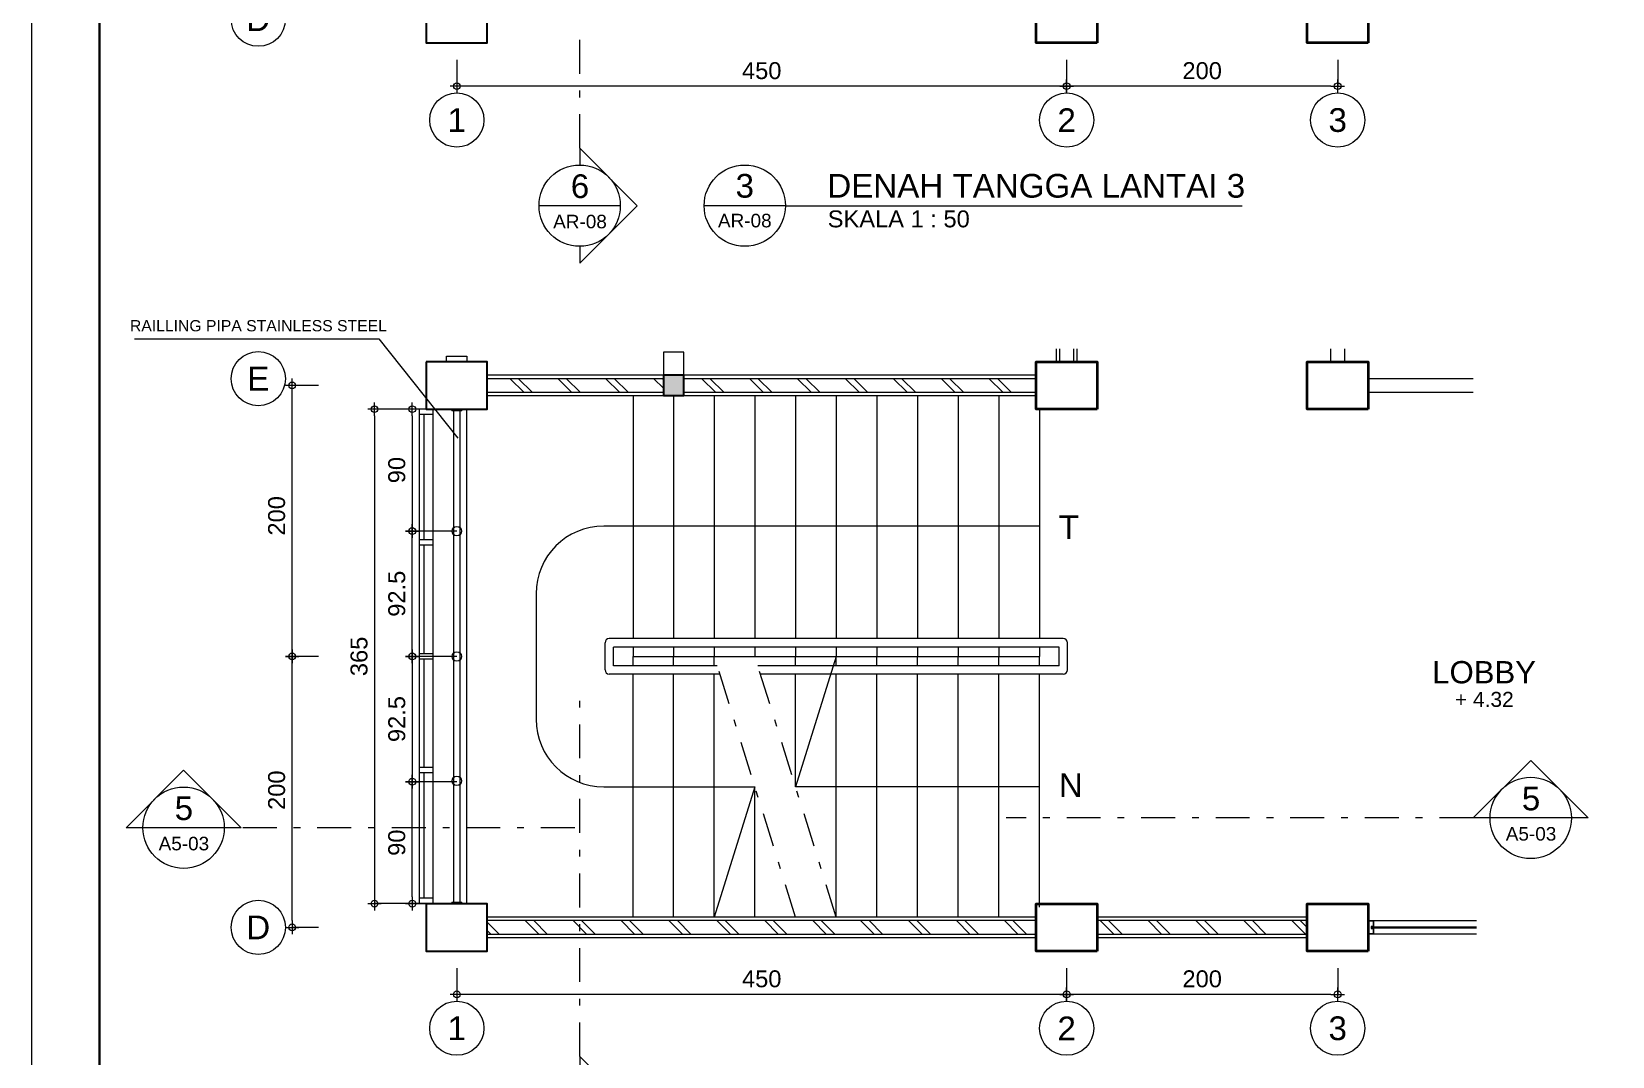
# Model space of a CAD drawing. Header units: millimetres. Extents: x -11 to 1625, y -267 to 180.
# Drawn here: x 1079.21 to 1102.54, y 24.47 to 39.6 of the extents above; entities that cross this region are included whole.
import ezdxf
from ezdxf.enums import TextEntityAlignment as Align

# ---------------------------------------------------------------- set-up
doc = ezdxf.new("R2010")
doc.units = ezdxf.units.MM
doc.linetypes.add('DASHDOT', pattern=[1, 0.5, -0.25, 0, -0.25])
for name, color, linetype, lineweight in [('ars', 11, 'Continuous', 5), ('dinding', 5, 'Continuous', 15), ('GRS KOP', 1, 'Continuous', 35), ('kol', 1, 'Continuous', 40), ('KOLOM', 1, 'Continuous', 30), ('kop', 7, 'Continuous', 20), ('kus', 63, 'Continuous', 15), ('KUSEN', 30, 'Continuous', 15), ('lan', 7, 'Continuous', 15), ('not', 7, 'Continuous', 20), ('PARTISI', 190, 'Continuous', 9), ('sol kol', 8, 'Continuous', 0), ('u', 6, 'Continuous', 20)]:
    doc.layers.add(name, color=color, linetype=linetype, lineweight=lineweight)
doc.styles.add('BARU', font='complex.shx')
doc.styles.add('S', font='SIMPLEX', dxfattribs={"width": 1.1})
doc.styles.get("Standard").update_dxf_attribs({"font": 'ARIALUNI.TTF'})
doc.dimstyles.new('SK 50', dxfattribs={"dimtxt": 0.25, "dimasz": 0.1, "dimexe": 0, "dimexo": 0, "dimgap": 0.1, "dimtad": 1, "dimdec": 0, "dimlfac": 50, "dimzin": 12, "dimdsep": 46, "dimtxsty": 'Standard', "dimblk": 'BULAT', "dimcen": 0.1, "dimclrd": 256, "dimclre": 256, "dimclrt": 256, "dimadec": 0, "dimazin": 3, "dimtfac": 1, "dimtdec": 0, "dimtofl": 0, "dimtmove": 0, "dimatfit": 3, "dimldrblk": 'BULAT', "dimfxl": 0, "dimtolj": 1, "dimtzin": 0, "dimlwd": -1, "dimlwe": -1, "dimarcsym": 0})
pattern_1 = [(135, (1107.63934, 29.3726), (-0.353553, -0.353553), []), (135, (1107.63934, 29.4976), (-0.353553, -0.353553), [])]

# ---------------------------------------------------------------- blocks, each defined once
blk = doc.blocks.new('NOTASI RUANG')
at = {"layer": 'not'}
for height, p in [(0.26, (-0.011, 0.3)), (0.175, (-0.009, -0.017))]:
    blk.add_attdef('RUANG', text='', height=height, dxfattribs=at).set_placement(p, align=Align.MIDDLE_CENTER)
blk = doc.blocks.new('kop')
at = {"layer": 'GRS KOP'}
blk.add_lwpolyline([(1, 54), (83, 54), (83, 1), (1, 1)], close=True, dxfattribs=at)
at = {"layer": 'kop', "color": 7}
for p, q in [((0, 55), (0, 0)), ((84, 55), (84, 0)), ((84, 55), (84, 0))]:
    blk.add_line(p, q, dxfattribs=at)
at = {"layer": 'kop', "style": 'BARU', "flags": 4}
for p, height in [((73.8, 5.4), 0.35), ((80.303, 5.382), 0.25), ((73.8, 4.9), 0.35), ((80.303, 4.882), 0.25), ((73.8, 4.4), 0.35), ((80.303, 4.382), 0.25)]:
    blk.add_attdef('-', p, '', height=height, dxfattribs=at)
at = {"layer": 'kop', "flags": 4}
for tag, p in [('AR-00', (78.057, 2.648)), ('00', (81.238, 2.647))]:
    blk.add_attdef(tag, text='', height=0.35, dxfattribs=at).set_placement(p, align=Align.MIDDLE)
blk = doc.blocks.new('Npa')
for p, q in [((-0.849, 0), (0, 0.849)), ((0.849, 0), (0, 0.849)), ((0.849, 0), (-0.849, 0))]:
    blk.add_line(p, q)
blk.add_circle((0, 0), 0.6)
at = {"color": 5, "style": 'S', "width": 0.75, "flags": 4}
blk.add_attdef('NO', text='', height=0.3, dxfattribs=at).set_placement((0.005, 0.113), align=Align.CENTER)
at = {"style": 'S', "width": 0.75, "flags": 4}
blk.add_attdef('NOLBR', text='', height=0.2, dxfattribs=at).set_placement((0.005, -0.334), align=Align.CENTER)
blk = doc.blocks.new('Ndtpd')
blk.add_line((0.747, 0), (-0.747, 0))
blk.add_circle((0, 0), 0.747)
at = {"flags": 4}
for tag, height, p in [('NO', 0.5, (0, 0.148)), ('NOLBR', 0.3, (0, -0.398))]:
    blk.add_attdef(tag, text='', height=height, dxfattribs=at).set_placement(p, align=Align.CENTER)
for tag, p, height in [('NDTPD', (1.516, 0.148), 0.5), ('SKALA', (1.523, -0.398), 0.3)]:
    blk.add_attdef(tag, p, '', height=height, dxfattribs=at)
blk = doc.blocks.new('BULAT')
for p, q in [((-1, 0), (1, 0)), ((0, -1), (0, 1))]:
    blk.add_line(p, q)
blk.add_circle((0, 0), 0.5)
blk = doc.blocks.new('*D159')
at = {"layer": 'Defpoints', "color": 0, "ltscale": 0.15}
for p in [(1083.059, 30.373), (1083.447, 30.373), (1083.447, 26.373)]:
    blk.add_point(p, dxfattribs=at)
at = {"layer": 'u', "ltscale": 0.15}
for p, q in [((1083.447, 30.373), (1083.059, 30.373)), ((1083.059, 26.473), (1083.059, 30.273)), ((1083.447, 26.373), (1083.059, 26.373))]:
    blk.add_line(p, q, dxfattribs=at)
at = {"layer": 'u', "ltscale": 0.15, "xscale": 0.1, "yscale": 0.1, "zscale": 0.1}
for p, rotation in [((1083.059, 30.373), 90), ((1083.059, 26.373), 270)]:
    blk.add_blockref('BULAT', p, dxfattribs=dict(at, rotation=rotation))
at = {"layer": 'u', "ltscale": 0.15, "insert": (1082.831, 28.398), "char_height": 0.25, "attachment_point": 5, "rotation": 90}
blk.add_mtext('\\A1;200', dxfattribs=at)
blk = doc.blocks.new('NAV')
blk.add_circle((0, -0.4), 0.4)
at = {"style": 'S', "width": 0.75, "flags": 4}
blk.add_attdef('AV', text='', height=0.3, dxfattribs=at).set_placement((0, -0.4), align=Align.MIDDLE)
blk = doc.blocks.new('*D160')
at = {"layer": 'Defpoints', "color": 0, "ltscale": 0.15}
for p in [(1083.059, 34.373), (1083.447, 34.373), (1083.447, 30.373)]:
    blk.add_point(p, dxfattribs=at)
at = {"layer": 'u', "ltscale": 0.15}
for p, q in [((1083.447, 34.373), (1083.059, 34.373)), ((1083.059, 30.473), (1083.059, 34.273)), ((1083.447, 30.373), (1083.059, 30.373))]:
    blk.add_line(p, q, dxfattribs=at)
at = {"layer": 'u', "ltscale": 0.15, "xscale": 0.1, "yscale": 0.1, "zscale": 0.1}
for p, rotation in [((1083.059, 34.373), 90), ((1083.059, 30.373), 270)]:
    blk.add_blockref('BULAT', p, dxfattribs=dict(at, rotation=rotation))
at = {"layer": 'u', "ltscale": 0.15, "insert": (1082.831, 32.448), "char_height": 0.25, "attachment_point": 5, "rotation": 90}
blk.add_mtext('\\A1;200', dxfattribs=at)
blk = doc.blocks.new('*D161')
at = {"layer": 'Defpoints', "color": 0, "ltscale": 0.15}
for p in [(1085.489, 25.773), (1094.489, 25.773), (1085.489, 25.384)]:
    blk.add_point(p, dxfattribs=at)
at = {"layer": 'u', "ltscale": 0.15}
for p, q in [((1085.489, 25.773), (1085.489, 25.384)), ((1094.489, 25.773), (1094.489, 25.384)), ((1094.389, 25.384), (1085.589, 25.384))]:
    blk.add_line(p, q, dxfattribs=at)
at = {"layer": 'u', "ltscale": 0.15, "xscale": 0.1, "yscale": 0.1, "zscale": 0.1, "rotation": 180}
blk.add_blockref('BULAT', (1085.489, 25.384), dxfattribs=at)
at = {"layer": 'u', "ltscale": 0.15, "xscale": 0.1, "yscale": 0.1, "zscale": 0.1}
blk.add_blockref('BULAT', (1094.489, 25.384), dxfattribs=at)
at = {"layer": 'u', "ltscale": 0.15, "insert": (1089.989, 25.612), "char_height": 0.25, "attachment_point": 5}
blk.add_mtext('\\A1;450', dxfattribs=at)
blk = doc.blocks.new('*D163')
at = {"layer": 'Defpoints', "color": 0, "ltscale": 0.15}
for p in [(1094.489, 25.773), (1098.489, 25.773), (1094.489, 25.384)]:
    blk.add_point(p, dxfattribs=at)
at = {"layer": 'u', "ltscale": 0.15}
for p, q in [((1094.489, 25.773), (1094.489, 25.384)), ((1098.489, 25.773), (1098.489, 25.384)), ((1098.389, 25.384), (1094.589, 25.384))]:
    blk.add_line(p, q, dxfattribs=at)
at = {"layer": 'u', "ltscale": 0.15, "xscale": 0.1, "yscale": 0.1, "zscale": 0.1, "rotation": 180}
blk.add_blockref('BULAT', (1094.489, 25.384), dxfattribs=at)
at = {"layer": 'u', "ltscale": 0.15, "xscale": 0.1, "yscale": 0.1, "zscale": 0.1}
blk.add_blockref('BULAT', (1098.489, 25.384), dxfattribs=at)
at = {"layer": 'u', "ltscale": 0.15, "insert": (1096.489, 25.612), "char_height": 0.25, "attachment_point": 5}
blk.add_mtext('\\A1;200', dxfattribs=at)
blk = doc.blocks.new('*D165')
at = {"layer": 'Defpoints', "color": 0, "ltscale": 0.15}
for p in [(1085.489, 39.179), (1094.489, 39.179), (1085.489, 38.791)]:
    blk.add_point(p, dxfattribs=at)
at = {"layer": 'u', "ltscale": 0.15}
for p, q in [((1085.489, 39.179), (1085.489, 38.791)), ((1094.489, 39.179), (1094.489, 38.791)), ((1094.389, 38.791), (1085.589, 38.791))]:
    blk.add_line(p, q, dxfattribs=at)
at = {"layer": 'u', "ltscale": 0.15, "xscale": 0.1, "yscale": 0.1, "zscale": 0.1, "rotation": 180}
blk.add_blockref('BULAT', (1085.489, 38.791), dxfattribs=at)
at = {"layer": 'u', "ltscale": 0.15, "xscale": 0.1, "yscale": 0.1, "zscale": 0.1}
blk.add_blockref('BULAT', (1094.489, 38.791), dxfattribs=at)
at = {"layer": 'u', "ltscale": 0.15, "insert": (1089.989, 39.018), "char_height": 0.25, "attachment_point": 5}
blk.add_mtext('\\A1;450', dxfattribs=at)
blk = doc.blocks.new('*D164')
at = {"layer": 'Defpoints', "color": 0, "ltscale": 0.15}
for p in [(1094.489, 39.179), (1098.489, 39.179), (1094.489, 38.791)]:
    blk.add_point(p, dxfattribs=at)
at = {"layer": 'u', "ltscale": 0.15}
for p, q in [((1094.489, 39.179), (1094.489, 38.791)), ((1098.489, 39.179), (1098.489, 38.791)), ((1098.389, 38.791), (1094.589, 38.791))]:
    blk.add_line(p, q, dxfattribs=at)
at = {"layer": 'u', "ltscale": 0.15, "xscale": 0.1, "yscale": 0.1, "zscale": 0.1, "rotation": 180}
blk.add_blockref('BULAT', (1094.489, 38.791), dxfattribs=at)
at = {"layer": 'u', "ltscale": 0.15, "xscale": 0.1, "yscale": 0.1, "zscale": 0.1}
blk.add_blockref('BULAT', (1098.489, 38.791), dxfattribs=at)
at = {"layer": 'u', "ltscale": 0.15, "insert": (1096.489, 39.018), "char_height": 0.25, "attachment_point": 5}
blk.add_mtext('\\A1;200', dxfattribs=at)
blk = doc.blocks.new('Npkn')
for p, q in [((0, 0.849), (0.849, 0)), ((0, 0.849), (0, 0.6)), ((0.6, 0), (-0.6, 0)), ((0, -0.849), (0.849, 0)), ((0, -0.6), (0, -0.849))]:
    blk.add_line(p, q)
blk.add_circle((0, 0), 0.6)
at = {"color": 5, "style": 'S', "width": 0.75, "flags": 4}
blk.add_attdef('NO', text='', height=0.3, dxfattribs=at).set_placement((0.005, 0.113), align=Align.CENTER)
at = {"style": 'S', "width": 0.75, "flags": 4}
blk.add_attdef('NOLBR', text='', height=0.2, dxfattribs=at).set_placement((0.005, -0.334), align=Align.CENTER)
blk = doc.blocks.new('TJ')
at = {"layer": 'KOLOM'}
for points in [[(-4.35, -0.1), (-3.65, -0.1), (-3.65, 0.8), (-4.35, 0.8)], [(3.65, -0.1), (4.35, -0.1), (4.35, 0.8), (3.65, 0.8)]]:
    blk.add_lwpolyline(points, close=True, dxfattribs=at)
at = {"layer": 'kus'}
for p, q in [((3.65, 0), (-3.65, 0)), ((-3.65, 0), (-3.65, -0.2)), ((-3.57, 0), (-3.57, -0.2)), ((-1.72, 0), (-1.72, -0.2)), ((-1.64, 0), (-1.64, -0.2)), ((-0.04, 0), (-0.04, -0.2)), ((0.04, 0), (0.04, -0.2)), ((1.64, 0), (1.64, -0.2)), ((1.72, 0), (1.72, -0.2)), ((3.57, 0), (3.57, -0.2)), ((3.65, 0), (3.65, -0.2)), ((3.65, -0.2), (-3.65, -0.2)), ((-1.72, -0.13), (-3.57, -0.13)), ((-0.04, -0.13), (-1.64, -0.13)), ((1.64, -0.13), (0.04, -0.13)), ((3.57, -0.13), (1.72, -0.13))]:
    blk.add_line(p, q, dxfattribs=at)
blk = doc.blocks.new('KP')
at = {"layer": 'KOLOM'}
blk.add_lwpolyline([(0.075, -0.075), (-0.075, -0.075), (-0.075, 0.075), (0.075, 0.075), (0.075, -0.075)], dxfattribs=at)
blk = doc.blocks.new('*D3265')
at = {"layer": 'Defpoints', "color": 0, "ltscale": 0.15}
for p in [(1085.489, 34.023), (1084.832, 32.223), (1085.489, 32.223)]:
    blk.add_point(p, dxfattribs=at)
at = {"layer": 'u', "ltscale": 0.15}
for p, q in [((1085.489, 34.023), (1084.832, 34.023)), ((1084.832, 33.923), (1084.832, 32.323)), ((1085.489, 32.223), (1084.832, 32.223))]:
    blk.add_line(p, q, dxfattribs=at)
at = {"layer": 'u', "ltscale": 0.15, "xscale": 0.1, "yscale": 0.1, "zscale": 0.1}
for p, rotation in [((1084.832, 34.023), 90), ((1084.832, 32.223), 270)]:
    blk.add_blockref('BULAT', p, dxfattribs=dict(at, rotation=rotation))
at = {"layer": 'u', "ltscale": 0.15, "insert": (1084.604, 33.123), "char_height": 0.25, "attachment_point": 5, "rotation": 90}
blk.add_mtext('\\A1;90', dxfattribs=at)
blk = doc.blocks.new('*D3261')
at = {"layer": 'Defpoints', "color": 0, "ltscale": 0.15}
for p in [(1084.832, 32.223), (1085.489, 32.223), (1085.489, 30.373)]:
    blk.add_point(p, dxfattribs=at)
at = {"layer": 'u', "ltscale": 0.15}
for p, q in [((1085.489, 32.223), (1084.832, 32.223)), ((1084.832, 30.473), (1084.832, 32.123)), ((1085.489, 30.373), (1084.832, 30.373))]:
    blk.add_line(p, q, dxfattribs=at)
at = {"layer": 'u', "ltscale": 0.15, "xscale": 0.1, "yscale": 0.1, "zscale": 0.1}
for p, rotation in [((1084.832, 32.223), 90), ((1084.832, 30.373), 270)]:
    blk.add_blockref('BULAT', p, dxfattribs=dict(at, rotation=rotation))
at = {"layer": 'u', "ltscale": 0.15, "insert": (1084.604, 31.298), "char_height": 0.25, "attachment_point": 5, "rotation": 90}
blk.add_mtext('\\A1;92.5', dxfattribs=at)
blk = doc.blocks.new('*D3262')
at = {"layer": 'Defpoints', "color": 0, "ltscale": 0.15}
for p in [(1084.832, 28.523), (1085.489, 28.523), (1085.489, 26.723)]:
    blk.add_point(p, dxfattribs=at)
at = {"layer": 'u', "ltscale": 0.15}
for p, q in [((1085.489, 28.523), (1084.832, 28.523)), ((1084.832, 26.823), (1084.832, 28.423)), ((1085.489, 26.723), (1084.832, 26.723))]:
    blk.add_line(p, q, dxfattribs=at)
at = {"layer": 'u', "ltscale": 0.15, "xscale": 0.1, "yscale": 0.1, "zscale": 0.1}
for p, rotation in [((1084.832, 28.523), 90), ((1084.832, 26.723), 270)]:
    blk.add_blockref('BULAT', p, dxfattribs=dict(at, rotation=rotation))
at = {"layer": 'u', "ltscale": 0.15, "insert": (1084.604, 27.623), "char_height": 0.25, "attachment_point": 5, "rotation": 90}
blk.add_mtext('\\A1;90', dxfattribs=at)
blk = doc.blocks.new('*D3263')
at = {"layer": 'Defpoints', "color": 0, "ltscale": 0.15}
for p in [(1085.489, 30.373), (1084.832, 28.523), (1085.489, 28.523)]:
    blk.add_point(p, dxfattribs=at)
at = {"layer": 'u', "ltscale": 0.15}
for p, q in [((1085.489, 30.373), (1084.832, 30.373)), ((1084.832, 30.273), (1084.832, 28.623)), ((1085.489, 28.523), (1084.832, 28.523))]:
    blk.add_line(p, q, dxfattribs=at)
at = {"layer": 'u', "ltscale": 0.15, "xscale": 0.1, "yscale": 0.1, "zscale": 0.1}
for p, rotation in [((1084.832, 30.373), 90), ((1084.832, 28.523), 270)]:
    blk.add_blockref('BULAT', p, dxfattribs=dict(at, rotation=rotation))
at = {"layer": 'u', "ltscale": 0.15, "insert": (1084.604, 29.448), "char_height": 0.25, "attachment_point": 5, "rotation": 90}
blk.add_mtext('\\A1;92.5', dxfattribs=at)
blk = doc.blocks.new('*D3264')
at = {"layer": 'Defpoints', "color": 0, "ltscale": 0.15}
for p in [(1085.189, 34.023), (1084.275, 26.723), (1085.189, 26.723)]:
    blk.add_point(p, dxfattribs=at)
at = {"layer": 'u', "ltscale": 0.15}
for p, q in [((1085.189, 34.023), (1084.275, 34.023)), ((1084.275, 33.923), (1084.275, 26.823)), ((1085.189, 26.723), (1084.275, 26.723))]:
    blk.add_line(p, q, dxfattribs=at)
at = {"layer": 'u', "ltscale": 0.15, "xscale": 0.1, "yscale": 0.1, "zscale": 0.1}
for p, rotation in [((1084.275, 34.023), 90), ((1084.275, 26.723), 270)]:
    blk.add_blockref('BULAT', p, dxfattribs=dict(at, rotation=rotation))
at = {"layer": 'u', "ltscale": 0.15, "insert": (1084.047, 30.373), "char_height": 0.25, "attachment_point": 5, "rotation": 90}
blk.add_mtext('\\A1;365', dxfattribs=at)

msp = doc.modelspace()

# ---------------------------------------------------------------- hatches: boundary and pattern name
at = {"layer": 'ars'}
h = msp.add_hatch(dxfattribs=at)
h.set_pattern_fill('TEMBOK', color=256, scale=0.5, angle=90)
h.set_pattern_definition(pattern_1)
h.paths.add_polyline_path([(1088.5393442, 34.4726184), (1085.9393442, 34.4726184), (1085.9393442, 34.2726184), (1088.5393442, 34.2726184)])
h = msp.add_hatch(dxfattribs=at)
h.set_pattern_fill('TEMBOK', color=256, scale=0.5, angle=90)
h.set_pattern_definition(pattern_1)
h.paths.add_polyline_path([(1094.0393442, 34.2726184), (1094.0393442, 34.4726184), (1088.8393442, 34.4726184), (1088.8393442, 34.2726184)])
h = msp.add_hatch(dxfattribs=at)
h.set_pattern_fill('TEMBOK', color=256, scale=0.5, angle=90)
h.set_pattern_definition(pattern_1)
edge = h.paths.add_edge_path()
edge.add_line((1094.0393442, 26.4726184), (1085.9393442, 26.4726184))
edge.add_line((1085.9393442, 26.4726184), (1085.9393442, 26.2726184))
edge.add_line((1085.9393442, 26.2726184), (1094.0393442, 26.2726184))
h = msp.add_hatch(dxfattribs=at)
h.set_pattern_fill('TEMBOK', color=256, scale=0.5, angle=90)
h.set_pattern_definition(pattern_1)
h.paths.add_polyline_path([(1098.0393442, 26.2726184), (1098.0393442, 26.4726184), (1094.8893442, 26.4726184), (1094.8893442, 26.2726184)])
at = {"layer": 'sol kol'}
msp.add_hatch(color=256, dxfattribs=at).paths.add_polyline_path([(1088.5393442, 34.5226184), (1088.5393442, 34.2226184), (1088.8393442, 34.2226184), (1088.8393442, 34.5226184)])

# ---------------------------------------------------------------- linework, layer by layer
for points in [[(1085.5593442, 34.0226184), (1085.4193442, 34.0226184), (1085.4193442, 34.0026184), (1085.5593442, 34.0026184)], [(1085.5593442, 26.7226184), (1085.4193442, 26.7226184), (1085.4193442, 26.7426184), (1085.5593442, 26.7426184)]]:
    msp.add_lwpolyline(points, close=True)
at = {"layer": 'ars'}
for p, q in [((1087.6768442, 30.1726184), (1087.6768442, 30.5726184)), ((1094.4393442, 30.6351184), (1087.7393442, 30.6351184)), ((1094.5018442, 30.1726184), (1094.5018442, 30.5726184)), ((1094.3768442, 30.5101184), (1087.8018442, 30.5101184)), ((1087.8018442, 30.2351184), (1087.8018442, 30.5101184)), ((1094.3768442, 30.2351184), (1094.3768442, 30.5101184)), ((1089.3711624, 30.1101184), (1087.7393442, 30.1101184)), ((1089.3322013, 30.2351184), (1087.8018442, 30.2351184)), ((1094.3768442, 30.2351184), (1089.9322013, 30.2351184)), ((1094.4393442, 30.1101184), (1089.9711624, 30.1101184))]:
    msp.add_line(p, q, dxfattribs=at)
for points in [[(1094.5893442, 34.9126184), (1094.5893442, 34.7226184), (1094.3893442, 34.7226184), (1094.3893442, 34.9126184)], [(1094.0393442, 34.4726184), (1088.8393442, 34.4726184), (1088.8393442, 34.2726184), (1094.0393442, 34.2726184)], [(1085.4393442, 34.0226184), (1085.4393442, 26.7426184)], [(1085.5393442, 26.7426184), (1085.5393442, 34.0226184)], [(1094.0393442, 26.4726184), (1085.9393442, 26.4726184), (1085.9393442, 26.2726184), (1094.0393442, 26.2726184)], [(1098.0393442, 26.4726184), (1094.9393442, 26.4726184)], [(1094.9393442, 26.2726184), (1098.0393442, 26.2726184)]]:
    msp.add_lwpolyline(points, dxfattribs=at)
msp.add_lwpolyline([(1088.5393442, 34.4726184), (1085.9393442, 34.4726184), (1085.9393442, 34.2726184), (1088.5393442, 34.2726184)], close=True, dxfattribs=at)
for centre in [(1085.4893442, 32.2226184), (1085.4893442, 30.3726184), (1085.4893442, 28.5348922)]:
    msp.add_circle(centre, 0.07, dxfattribs=at)
for centre, start, end in [((1087.7393442, 30.5726184), 90, 180), ((1094.4393442, 30.5726184), 0, 90), ((1087.7393442, 30.1726184), 180, 270), ((1094.4393442, 30.1726184), 270, 0)]:
    msp.add_arc(centre, 0.0625, start, end, dxfattribs=at)
at = {"layer": 'dinding'}
for points in [[(1085.3393442, 34.7226184), (1085.3393442, 34.8026184), (1085.6393442, 34.8026184), (1085.6393442, 34.7226184)], [(1088.5393442, 34.8626184), (1088.5393442, 34.5226184), (1088.8393442, 34.5226184), (1088.8393442, 34.8626184)], [(1088.5393442, 34.5226184), (1085.9393442, 34.5226184), (1085.9393442, 34.2226184), (1088.5393442, 34.2226184)]]:
    msp.add_lwpolyline(points, close=True, dxfattribs=at)
for points in [[(1094.6393442, 34.9126184), (1094.6393442, 34.7226184), (1094.3393442, 34.7226184), (1094.3393442, 34.9126184)], [(1094.0393442, 34.5226184), (1088.8393442, 34.5226184), (1088.8393442, 34.2226184), (1094.0393442, 34.2226184)], [(1094.0393442, 26.5226184), (1085.9393442, 26.5226184), (1085.9393442, 26.2226184), (1094.0393442, 26.2226184)], [(1098.0393442, 26.5226184), (1094.9393442, 26.5226184)], [(1094.9393442, 26.2226184), (1098.0393442, 26.2226184)]]:
    msp.add_lwpolyline(points, dxfattribs=at)
at = {"layer": 'kol'}
for points in [[(1094.9393442, 39.4290715), (1094.0393442, 39.4290715), (1094.0393442, 40.1290715), (1094.9393442, 40.1290715)], [(1098.9393442, 39.4290715), (1098.0393442, 39.4290715), (1098.0393442, 40.1290715), (1098.9393442, 40.1290715)], [(1094.9393442, 34.0226184), (1094.0393442, 34.0226184), (1094.0393442, 34.7226184), (1094.9393442, 34.7226184)], [(1098.9393442, 34.0226184), (1098.0393442, 34.0226184), (1098.0393442, 34.7226184), (1098.9393442, 34.7226184)], [(1094.9393442, 26.0226184), (1094.0393442, 26.0226184), (1094.0393442, 26.7226184), (1094.9393442, 26.7226184)], [(1098.9393442, 26.0226184), (1098.0393442, 26.0226184), (1098.0393442, 26.7226184), (1098.9393442, 26.7226184)]]:
    msp.add_lwpolyline(points, close=True, dxfattribs=at)
at = {"layer": 'KUSEN'}
for points in [[(1098.9393442, 26.3926184), (1098.9393442, 26.4726184), (1099.0193442, 26.4726184), (1099.0193442, 26.3836184), (1099.0164395, 26.3836184), (1099.0164395, 26.3786184), (1099.012945, 26.3786184), (1099.0094274, 26.3836184), (1098.9893442, 26.3836184), (1098.9893442, 26.3616184), (1099.0094274, 26.3616184), (1099.012945, 26.3666184), (1099.0164395, 26.3666184), (1099.0164395, 26.3616184), (1099.0193442, 26.3616184), (1099.0193442, 26.2726184), (1098.9393442, 26.2726184), (1098.9393442, 26.3856063), (1098.9393442, 26.3891239), (1098.9393442, 26.3926184), (1098.9393442, 26.3926184)], [(1100.5393442, 26.3626184), (1098.9893442, 26.3626184), (1098.9893442, 26.3826184), (1100.5393442, 26.3826184)], [(1100.5393442, 26.2726184), (1099.0193442, 26.2726184), (1099.0193442, 26.4726184), (1100.5393442, 26.4726184)]]:
    msp.add_lwpolyline(points, dxfattribs=at)
msp.add_lwpolyline([(1099.0153442, 26.2766184), (1098.9433442, 26.2766184), (1098.9433442, 26.4686184), (1099.0153442, 26.4686184), (1099.0153442, 26.3876184), (1098.9853442, 26.3876184), (1098.9853442, 26.3576184), (1099.0153442, 26.3576184)], close=True, dxfattribs=at)
at = {"layer": 'lan'}
for p, q in [((1088.0893442, 34.2226184), (1088.0893442, 30.6351184)), ((1088.6893442, 34.2226184), (1088.6893442, 30.6351184)), ((1089.2893442, 34.2226184), (1089.2893442, 30.6351184)), ((1089.8893442, 34.2226184), (1089.8893442, 30.6351184)), ((1090.4893442, 34.2226184), (1090.4893442, 30.6351184)), ((1091.0893442, 34.2226184), (1091.0893442, 30.6351184)), ((1091.6893442, 34.2226184), (1091.6893442, 30.6351184)), ((1092.2893442, 34.2226184), (1092.2893442, 30.6351184)), ((1092.8893442, 34.2226184), (1092.8893442, 30.6351184)), ((1093.4893442, 34.2226184), (1093.4893442, 30.6351184)), ((1085.6393442, 26.7226184), (1085.6393442, 34.0226184)), ((1094.0893442, 34.0226184), (1094.0893442, 30.6351184)), ((1088.0893442, 30.5101184), (1088.0893442, 30.3726184)), ((1088.0893442, 30.3726184), (1094.0893442, 30.3726184)), ((1088.0893442, 30.2351184), (1088.0893442, 30.3726184)), ((1088.6893442, 30.5101184), (1088.6893442, 30.3726184)), ((1088.6893442, 30.2351184), (1088.6893442, 30.3726184)), ((1089.2893442, 30.5101184), (1089.2893442, 30.3726184)), ((1089.2893442, 30.2351184), (1089.2893442, 30.3726184)), ((1089.8893442, 30.5101184), (1089.8893442, 30.3726184)), ((1090.4893442, 30.5101184), (1090.4893442, 30.3726184)), ((1090.4893442, 30.2351184), (1090.4893442, 30.3726184)), ((1091.0893442, 30.5101184), (1091.0893442, 30.3726184)), ((1091.0893442, 30.2351184), (1091.0893442, 30.3726184)), ((1091.6893442, 30.5101184), (1091.6893442, 30.3726184)), ((1091.6893442, 30.2351184), (1091.6893442, 30.3726184)), ((1092.2893442, 30.5101184), (1092.2893442, 30.3726184)), ((1092.2893442, 30.2351184), (1092.2893442, 30.3726184)), ((1092.8893442, 30.5101184), (1092.8893442, 30.3726184)), ((1092.8893442, 30.2351184), (1092.8893442, 30.3726184)), ((1093.4893442, 30.5101184), (1093.4893442, 30.3726184)), ((1093.4893442, 30.2351184), (1093.4893442, 30.3726184)), ((1094.0893442, 30.5101184), (1094.0893442, 30.3726184)), ((1094.0893442, 30.2351184), (1094.0893442, 30.3726184)), ((1088.0893442, 26.5226184), (1088.0893442, 30.1101184)), ((1088.6893442, 26.5226184), (1088.6893442, 30.1101184)), ((1089.2893442, 26.5226184), (1089.2893442, 30.1101184)), ((1090.4893442, 28.4476184), (1090.4893442, 30.1101184)), ((1091.0893442, 26.5226184), (1091.0893442, 30.1101184)), ((1091.6893442, 26.5226184), (1091.6893442, 30.1101184)), ((1092.2893442, 26.5226184), (1092.2893442, 30.1101184)), ((1092.8893442, 26.5226184), (1092.8893442, 30.1101184)), ((1093.4893442, 26.5226184), (1093.4893442, 30.1101184)), ((1094.0893442, 26.6726184), (1094.0893442, 30.1101184)), ((1089.8893442, 26.5226184), (1089.8893442, 28.4476184))]:
    msp.add_line(p, q, dxfattribs=at)
at = {"layer": 'lan', "linetype": 'DASHDOT'}
for p, q in [((1090.4893442, 26.5226184), (1089.2893442, 30.3726184)), ((1091.0893442, 26.5226184), (1089.8893442, 30.3726184))]:
    msp.add_line(p, q, dxfattribs=at)
at = {"layer": 'not', "linetype": 'DASHDOT'}
for p, q in [((1087.302337, 37.8749205), (1087.302337, 43.257375)), ((1087.302337, 24.4684675), (1087.302337, 29.8509219)), ((1087.2306934, 27.8444494), (1082.305049, 27.8444494)), ((1100.4893442, 27.9881058), (1093.5966392, 27.9881058))]:
    msp.add_line(p, q, dxfattribs=at)
at = {"layer": 'not'}
for p, q in [((1090.3393442, 37.0263924), (1097.0781567, 37.0263924)), ((1094.0893442, 32.2976184), (1087.6580942, 32.2976184)), ((1086.6580942, 31.2976184), (1086.6580942, 29.4476184)), ((1091.0893442, 30.3726184), (1090.4893442, 28.4476184)), ((1087.6580942, 28.4476184), (1089.8893442, 28.4476184)), ((1089.8893442, 28.4476184), (1089.2893442, 26.5226184)), ((1094.0893442, 28.4476184), (1090.4893442, 28.4476184))]:
    msp.add_line(p, q, dxfattribs=at)
msp.add_lwpolyline([(1080.7339717, 35.0611838), (1084.3405711, 35.0611838), (1085.5038374, 33.5955549)], dxfattribs=at)
for centre, start, end in [((1087.6580942, 31.2976184), 90, 180), ((1087.6580942, 29.4476184), 180, 270)]:
    msp.add_arc(centre, 1, start, end, dxfattribs=at)
at = {"layer": 'PARTISI'}
for points in [[(1098.5893442, 34.9126184), (1098.5893442, 34.7226184), (1098.3893442, 34.7226184), (1098.3893442, 34.9126184)], [(1100.4893442, 34.4726184), (1098.9393442, 34.4726184)], [(1098.9393442, 34.2726184), (1100.4893442, 34.2726184)]]:
    msp.add_lwpolyline(points, dxfattribs=at)

# ---------------------------------------------------------------- block references
ref = msp.add_blockref('NOTASI RUANG', (1100.6638004, 29.7605328), dxfattribs=dict(xscale=1.264792453639075, yscale=1.264792453639075, zscale=1.264792453639075))
ref.add_attrib('RUANG', '+ 4.32', dxfattribs={"layer": 'not', "height": 0.22157254}).set_placement((1100.6528362, 29.7387027), align=Align.MIDDLE_CENTER)
ref.add_attrib('RUANG', 'LOBBY', dxfattribs={"layer": 'not', "height": 0.32863547}).set_placement((1100.6496687, 30.1397016), align=Align.MIDDLE_CENTER)
at = {"layer": 'KOLOM', "xscale": -2, "yscale": 2, "zscale": 2, "rotation": 270}
msp.add_blockref('KP', (1088.6893442, 34.3726184), dxfattribs=at)
at = {"layer": 'kop'}
for p in [(995.2141622, 8.0000005), (1079.214162, 7.9999999)]:
    msp.add_blockref('kop', p, dxfattribs=at)
at = {"layer": 'not'}
ref = msp.add_blockref('NAV', (1082.5586158, 40.1790715), dxfattribs=at)
ref.add_attrib('AV', 'D', dxfattribs={"layer": '0', "height": 0.35, "flags": 4}).set_placement((1082.5586158, 39.7790715), align=Align.MIDDLE)
ref = msp.add_blockref('NAV', (1085.4893442, 38.690561), dxfattribs=at)
ref.add_attrib('AV', '1', dxfattribs={"layer": '0', "height": 0.35, "flags": 4}).set_placement((1085.4893442, 38.290561), align=Align.MIDDLE)
ref = msp.add_blockref('NAV', (1094.4893442, 38.690561), dxfattribs=at)
ref.add_attrib('AV', '2', dxfattribs={"layer": '0', "height": 0.35, "flags": 4}).set_placement((1094.4893442, 38.290561), align=Align.MIDDLE)
ref = msp.add_blockref('NAV', (1098.4893442, 38.690561), dxfattribs=at)
ref.add_attrib('AV', '3', dxfattribs={"layer": '0', "height": 0.35, "flags": 4}).set_placement((1098.4893442, 38.290561), align=Align.MIDDLE)
ref = msp.add_blockref('Npkn', (1087.302337, 37.0263924), dxfattribs=at)
ref.add_attrib('NO', '6', dxfattribs={"layer": '0', "height": 0.35, "flags": 4}).set_placement((1087.3071027, 37.139295), align=Align.CENTER)
ref.add_attrib('NOLBR', 'AR-08', dxfattribs={"layer": '0', "height": 0.2, "flags": 4}).set_placement((1087.3071027, 36.6921546), align=Align.CENTER)
ref = msp.add_blockref('Ndtpd', (1089.7393442, 37.0263924), dxfattribs=dict(at, xscale=0.803212851405533, yscale=0.803212851405533, zscale=0.803212851405533))
ref.add_attrib('NO', '3', dxfattribs={"layer": '0', "height": 0.35, "flags": 4}).set_placement((1089.739017, 37.1449182), align=Align.CENTER)
ref.add_attrib('NDTPD', 'DENAH TANGGA LANTAI 3', (1090.9570288, 37.1449182), dxfattribs={"layer": '0', "height": 0.35, "flags": 4})
ref.add_attrib('NOLBR', 'AR-08', dxfattribs={"layer": '0', "height": 0.2, "flags": 4}).set_placement((1089.739017, 36.7064225), align=Align.CENTER)
ref.add_attrib('SKALA', 'SKALA 1 : 50', (1090.9628289, 36.7064225), dxfattribs={"layer": '0', "height": 0.25, "flags": 4})
ref = msp.add_blockref('NAV', (1082.5586158, 34.8726184), dxfattribs=at)
ref.add_attrib('AV', 'E', dxfattribs={"layer": '0', "height": 0.35, "flags": 4}).set_placement((1082.5586158, 34.4726184), align=Align.MIDDLE)
ref = msp.add_blockref('Npa', (1101.3378723, 27.9881058), dxfattribs=at)
ref.add_attrib('NO', '5', dxfattribs={"layer": '0', "height": 0.35, "flags": 4}).set_placement((1101.3426379, 28.1010085), align=Align.CENTER)
ref.add_attrib('NOLBR', 'A5-03', dxfattribs={"layer": '0', "height": 0.2, "flags": 4}).set_placement((1101.3426379, 27.6538681), align=Align.CENTER)
ref = msp.add_blockref('Npa', (1081.4565209, 27.8444494), dxfattribs=at)
ref.add_attrib('NO', '5', dxfattribs={"layer": '0', "height": 0.35, "flags": 4}).set_placement((1081.4612865, 27.957352), align=Align.CENTER)
ref.add_attrib('NOLBR', 'A5-03', dxfattribs={"layer": '0', "height": 0.2, "flags": 4}).set_placement((1081.4612865, 27.5102116), align=Align.CENTER)
ref = msp.add_blockref('NAV', (1082.5586158, 26.7726184), dxfattribs=at)
ref.add_attrib('AV', 'D', dxfattribs={"layer": '0', "height": 0.35, "flags": 4}).set_placement((1082.5586158, 26.3726184), align=Align.MIDDLE)
ref = msp.add_blockref('NAV', (1085.4893442, 25.284108), dxfattribs=at)
ref.add_attrib('AV', '1', dxfattribs={"layer": '0', "height": 0.35, "flags": 4}).set_placement((1085.4893442, 24.884108), align=Align.MIDDLE)
ref = msp.add_blockref('NAV', (1094.4893442, 25.284108), dxfattribs=at)
ref.add_attrib('AV', '2', dxfattribs={"layer": '0', "height": 0.35, "flags": 4}).set_placement((1094.4893442, 24.884108), align=Align.MIDDLE)
ref = msp.add_blockref('NAV', (1098.4893442, 25.284108), dxfattribs=at)
ref.add_attrib('AV', '3', dxfattribs={"layer": '0', "height": 0.35, "flags": 4}).set_placement((1098.4893442, 24.884108), align=Align.MIDDLE)
ref = msp.add_blockref('Npkn', (1087.302337, 23.6199393), dxfattribs=at)
ref.add_attrib('NO', '6', dxfattribs={"layer": '0', "height": 0.35, "flags": 4}).set_placement((1087.3071027, 23.732842), align=Align.CENTER)
ref.add_attrib('NOLBR', 'A5-03', dxfattribs={"layer": '0', "height": 0.2, "flags": 4}).set_placement((1087.3071027, 23.2857016), align=Align.CENTER)
at = {"layer": 'u', "rotation": 270}
for p in [(1085.1393442, 43.7790715), (1085.1393442, 30.3726184)]:
    msp.add_blockref('TJ', p, dxfattribs=at)

# ---------------------------------------------------------------- texts
at = {"layer": 'not', "attachment_point": 1}
for s, width, gutter_width, insert, char_height in [('RAILLING PIPA STAINLESS STEEL', 4.193174967, 4.3707989, (1080.6655508, 35.3375015), 0.166130893), ('\\pi0.18808;T', 0.653350907, 12.5, (1094.1843397, 32.4559017), 0.35), ('\\pi0.18904;N', 0.653350907, 12.5, (1094.1843397, 28.6473778), 0.35)]:
    msp.add_mtext_dynamic_manual_height_columns(s, width=width, gutter_width=gutter_width, heights=[0], dxfattribs=dict(at, insert=insert, char_height=char_height))

# ---------------------------------------------------------------- dimensions: what is measured, and where the dimension line sits
at = {"layer": 'u', "ltscale": 0.15}
for base, p1, p2, picture, middle in [((1085.4893442, 38.790561), (1094.4893442, 39.1790715), (1085.4893442, 39.1790715), '*D165', (1089.9893442, 38.790561)), ((1094.4893442, 38.790561), (1098.4893442, 39.1790715), (1094.4893442, 39.1790715), '*D164', (1096.4893442, 38.790561)), ((1085.4893442, 25.384108), (1094.4893442, 25.7726184), (1085.4893442, 25.7726184), '*D161', (1089.9893442, 25.384108)), ((1094.4893442, 25.384108), (1098.4893442, 25.7726184), (1094.4893442, 25.7726184), '*D163', (1096.4893442, 25.384108))]:
    dim = msp.add_linear_dim(base=base, p1=p1, p2=p2, angle=180, dimstyle='SK 50', override={"dimdec": 1}, dxfattribs=at)
    dim.commit()
    dim.dimension.update_dxf_attribs({"geometry": picture, "text_midpoint": middle, "dimtype": 160})
for base, p1, p2, picture, middle in [((1083.0586158, 34.3726184), (1083.4471263, 30.3726184), (1083.4471263, 34.3726184), '*D160', (1083.0586158, 32.4476184)), ((1083.0586158, 30.3726184), (1083.4471263, 26.3726184), (1083.4471263, 30.3726184), '*D159', (1083.0586158, 28.3976184))]:
    dim = msp.add_linear_dim(base=base, p1=p1, p2=p2, angle=90, dimstyle='SK 50', dxfattribs=at)
    dim.commit()
    dim.dimension.update_dxf_attribs({"geometry": picture, "text_midpoint": middle, "dimtype": 160})
dim = msp.add_linear_dim(base=(1084.2751358, 26.7226184), p1=(1085.1893442, 34.0226184), p2=(1085.1893442, 26.7226184), angle=90, dimstyle='SK 50', dxfattribs=at)
dim.commit()
dim.dimension.update_dxf_attribs({"geometry": '*D3264', "text_midpoint": (1084.0474073, 30.3726184)})
for base, p1, p2, angle, picture, middle in [((1084.8319646, 32.2226184), (1085.4893442, 34.0226184), (1085.4893442, 32.2226184), 90, '*D3265', (1084.6042361, 33.1226184)), ((1084.8319646, 32.2226184), (1085.4893442, 30.3726184), (1085.4893442, 32.2226184), 270, '*D3261', (1084.6042361, 31.2976184)), ((1084.8319646, 28.5226184), (1085.4893442, 30.3726184), (1085.4893442, 28.5226184), 90, '*D3263', (1084.6042361, 29.4476184)), ((1084.8319646, 28.5226184), (1085.4893442, 26.7226184), (1085.4893442, 28.5226184), 270, '*D3262', (1084.6042361, 27.6226184))]:
    dim = msp.add_linear_dim(base=base, p1=p1, p2=p2, angle=angle, dimstyle='SK 50', override={"dimdec": 1}, dxfattribs=at)
    dim.commit()
    dim.dimension.update_dxf_attribs({"geometry": picture, "text_midpoint": middle})

doc.saveas('drawing.dxf')
